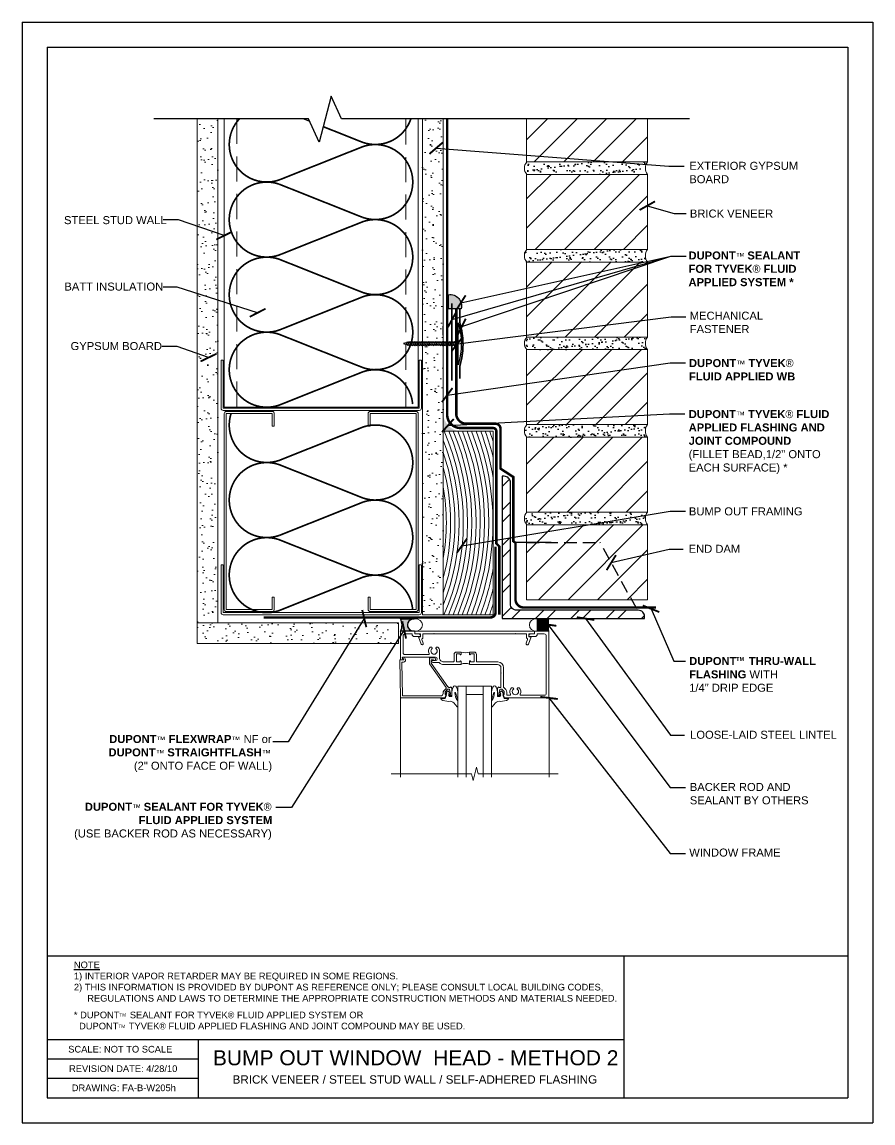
# Model space of a CAD drawing. Extents: x 499.2 to 524.7, y -313 to -280.
import ezdxf

# ---------------------------------------------------------------- set-up
doc = ezdxf.new("R2010")
doc.units = 0
doc.header["$LTSCALE"] = 1.5
doc.header["$MEASUREMENT"] = 0
for name, pattern in [('DASHED', [0.75, 0.5, -0.25]), ('DASHED2', [0.375, 0.25, -0.125]), ('HIDDEN', [0.375, 0.25, -0.125])]:
    doc.linetypes.add(name, pattern=pattern)
doc.layers.get('0').update_dxf_attribs({"color": 8, "linetype": 'CONTINUOUS'})
for name, color, linetype in [('8x11-ttb$0$B', 5, 'CONTINUOUS'), ('CMU', 250, 'CONTINUOUS'), ('DuPont Self-Adhered Flashing', 252, 'CONTINUOUS'), ('DuPont Thru-Wall Flashing', 252, 'CONTINUOUS'), ('INSULATION', 241, 'CONTINUOUS'), ('SEALANT', 250, 'CONTINUOUS'), ('STRUCTURE', 250, 'CONTINUOUS'), ('TEXT', 7, 'CONTINUOUS'), ('Tyvek FA Flashing and Joint Treatment', 150, 'DASHED2'), ('Tyvek FA WB', 10, 'DASHED2')]:
    doc.layers.add(name, color=color, linetype=linetype)
for name, color, linetype, lineweight in [('A-Anno-txt0', 250, 'CONTINUOUS', 18), ('A-Backer Rod', 250, 'CONTINUOUS', 15), ('A-Glazing', 250, 'CONTINUOUS', 15), ('A-Sealant', 250, 'CONTINUOUS', 15), ('A-Window Gasket', 250, 'CONTINUOUS', 13), ('brick', 250, 'CONTINUOUS', 5), ('Gyp Board', 250, 'CONTINUOUS', 20), ('Metal Stud', 250, 'CONTINUOUS', 18), ('Non-Flanged Window', 250, 'CONTINUOUS', 20), ('Wood', 250, 'CONTINUOUS', 20)]:
    doc.layers.add(name, color=color, linetype=linetype, lineweight=lineweight)
doc.layers.add('TYVEK Commercial Wrap D', color=7, linetype='DASHED', true_color=0x00538e)
doc.layers.add('VIEWPORT', color=7, linetype='CONTINUOUS', plot=False)
doc.styles.add('DETAILS', font='sanss___.ttf', dxfattribs={"height": 1})
doc.dimstyles.new('ARCH_1_1-2_IN', dxfattribs={"dimscale": 0, "dimtxt": 0.09375, "dimasz": 0.09375, "dimexe": 0.0625, "dimexo": 0.0625, "dimgap": 0.0625, "dimtad": 1, "dimdec": 4, "dimlfac": 8, "dimzin": 3, "dimdsep": 46, "dimlunit": 4, "dimtxsty": 'Standard', "dimblk1": 'ARCHTICK', "dimblk2": 'ARCHTICK', "dimsah": 1, "dimcen": 0.0625, "dimdle": 0.0625, "dimclrd": 256, "dimclre": 256, "dimclrt": 256, "dimadec": 0, "dimazin": 0, "dimtfac": 1, "dimtdec": 4, "dimtmove": 0, "dimatfit": 3, "dimldrblk": 'ARCHTICK', "dimfxl": 1, "dimfrac": 2, "dimtolj": 1, "dimtzin": 0, "dimlwd": -1, "dimlwe": -1, "dimarcsym": 0})

# ---------------------------------------------------------------- blocks, each defined once
blk = doc.blocks.new('_ArchTick')
at = {"color": 0, "linetype": 'ByBlock', "const_width": 0.15}
blk.add_lwpolyline([(-0.5, -0.5), (0.5, 0.5)], dxfattribs=at)
blk = doc.blocks.new('Revsion Date')
at = {"layer": 'TEXT', "insert": (0, 0.203, 0), "char_height": 0.2, "width": 16.26452, "attachment_point": 1, "style": 'DETAILS'}
blk.add_mtext('\\pi-0.033334,l0.033334,t0.1;REVISION DATE: 4/28/10', dxfattribs=at)

msp = doc.modelspace()

# ---------------------------------------------------------------- hatches: boundary and pattern name
at = {"layer": 'brick'}
h = msp.add_hatch(dxfattribs=at)
h.set_pattern_fill('_USER', color=256, scale=0.625, angle=45, style=0, pattern_type=0)
h.set_pattern_definition([(45, (395.1639, -126.93056), (-0.4419417, 0.4419417), [])])
h.paths.add_polyline_path([(517.931, -286.844), (517.931, -284.594), (514.306, -284.594), (514.306, -286.844)])
h.paths.add_polyline_path([(517.931, -289.469), (517.931, -287.219), (514.306, -287.219), (514.306, -289.469)])
h.paths.add_polyline_path([(514.306, -289.844), (514.306, -292.094), (517.931, -292.094), (517.931, -289.844)])
h.paths.add_polyline_path([(514.306, -292.469), (514.306, -294.719), (517.931, -294.719), (517.931, -292.469)])
h.paths.add_polyline_path([(517.931, -295.094), (514.306, -295.094), (514.306, -295.469), (516.815, -295.469), (517.85, -297.344), (517.931, -297.344)])
h.paths.add_polyline_path([(516.815, -295.469), (514.306, -295.469), (514.306, -297.344), (517.85, -297.344)], flags=16)
h.paths.add_polyline_path([(517.931, -282.933), (514.306, -282.933), (514.306, -284.219), (517.931, -284.219)])
at = {"layer": 'CMU'}
h = msp.add_hatch(dxfattribs=at)
h.set_pattern_fill('AR-SAND', color=256, scale=0.15, style=0)
h.set_pattern_definition([(37.5, (193.77556, -271.53657), (-0.009449, 0.28902357), [0, -0.228, 0, -0.255, 0, -0.24375]), (7.5, (193.77556, -271.53657), (0.2654665, 0.4233219), [0, -0.123, 0, -0.2055, 0, -0.07875]), (327.5, (193.59106, -271.53657), (0.46712128, 0.00084886), [0, -0.075, 0, -0.27, 0, -0.3525]), (317.5, (193.59106, -271.53657), (0.450919, 0.13165133), [0, -0.0375, 0, -0.177, 0, -0.2025])])
h.paths.add_polyline_path([(517.931, -284.222), (514.306, -284.222, 0.36364), (514.306, -284.597), (517.931, -284.597, -0.36364)])
h.paths.add_polyline_path([(517.931, -286.847), (514.306, -286.847, 0.36364), (514.306, -287.222), (517.931, -287.222, -0.36364)])
h.paths.add_polyline_path([(517.931, -289.472), (514.306, -289.472, 0.36364), (514.306, -289.847), (517.931, -289.847, -0.36364)])
h.paths.add_polyline_path([(517.931, -292.097), (514.306, -292.097, 0.36364), (514.306, -292.472), (517.931, -292.472, -0.36364)])
h.paths.add_polyline_path([(517.931, -294.722), (514.306, -294.722, 0.36364), (514.306, -295.097), (517.931, -295.097, -0.36364)])
at = {"layer": 'Gyp Board'}
h = msp.add_hatch(dxfattribs=at)
h.set_pattern_fill('AR-SAND', color=256, scale=0.25, style=0)
h.set_pattern_definition([(37.5, (541.17512, -309.77967), (-0.0157483, 0.481706), [0, -0.38, 0, -0.425, 0, -0.40625]), (7.5, (541.1751, -309.7797), (0.442444, 0.7055365), [0, -0.205, 0, -0.3425, 0, -0.13125]), (327.5, (540.86762, -309.77967), (0.7785355, 0.0014148), [0, -0.125, 0, -0.45, 0, -0.5875]), (317.5, (540.8676, -309.7797), (0.751532, 0.219419), [0, -0.0625, 0, -0.295, 0, -0.3375])])
h.paths.add_polyline_path([(505.056, -282.933), (504.881, -282.933), (504.431, -282.933), (504.431, -298.034), (505.056, -298.034)])
h.paths.add_polyline_path([(511.806, -282.933), (511.181, -282.933), (511.181, -297.794), (511.806, -297.794)])
h = msp.add_hatch(dxfattribs=at)
h.set_pattern_fill('AR-SAND,_O', color=256, scale=0.25, angle=-90)
h.set_pattern_definition([(127.5, (1065.47115, -2080.1839), (-0.48170594, -0.01574834), [0, -0.38, 0, -0.425, 0, -0.40625]), (97.5, (1065.47115, -2080.1839), (-0.70553652, 0.44244418), [0, -0.205, 0, -0.3425, 0, -0.13125]), (57.5, (1065.47115, -2080.4914), (-0.00141476, 0.77853547), [0, -0.125, 0, -0.45, 0, -0.5875]), (47.5, (1065.47115, -2080.4914), (-0.2194189, 0.75153165), [0, -0.0625, 0, -0.295, 0, -0.3375])])
h.paths.add_polyline_path([(504.431, -298.034), (504.431, -298.659), (510.466, -298.659), (510.466, -298.034)])
at = {"layer": 'SEALANT', "linetype": 'Continuous'}
h = msp.add_hatch(color=256, dxfattribs=at)
edge = h.paths.add_edge_path()
edge.add_arc((512.013, -288.541), 0.344, -14.6417, 98.4355, ccw=False)
edge.add_line((512.346, -288.628), (512.235, -288.628))
edge.add_line((512.235, -288.628), (511.963, -288.628))
edge.add_line((511.963, -288.628), (511.963, -288.201))
at = {"layer": 'SEALANT'}
h = msp.add_hatch(color=256, dxfattribs=at)
h.dxf.hatch_style = 1
edge = h.paths.add_edge_path()
edge.add_line((510.942, -298.289), (510.527, -298.289))
edge.add_arc((510.156, -298.101), 0.416, 333.198, 386.9109)
edge.add_line((510.526, -297.913), (510.937, -297.913))
edge.add_arc((510.96, -298.167), 0.255, 95.2307, 135.4164)
edge.add_arc((510.894, -298.101), 0.162, 135.8626, 215.6301)
edge.add_arc((510.952, -298.051), 0.238, 217.2197, 267.6996)
h = msp.add_hatch(color=256, dxfattribs=at)
h.dxf.hatch_style = 1
edge = h.paths.add_edge_path()
edge.add_line((514.977, -297.91), (514.607, -297.91))
edge.add_ellipse((514.607, -298.099), major_axis=(0.219, 0), ratio=0.862659, start_angle=270, end_angle=450, ccw=False)
edge.add_line((514.607, -298.289), (514.975, -298.289))
edge.add_arc((515.459, -298.102), 0.519, 158.3009, 201.0118, ccw=False)
at = {"layer": 'STRUCTURE'}
h = msp.add_hatch(dxfattribs=at)
h.set_pattern_fill('ANSI32', color=256, scale=2, style=0)
h.set_pattern_definition([(45, (0, -315.0263), (-0.5303301, 0.5303301), []), (45, (0.35355, -315.0263), (-0.5303301, 0.5303301), [])])
edge = h.paths.add_edge_path()
edge.add_line((513.571, -294.827), (513.571, -297.91))
edge.add_line((513.571, -297.91), (515.769, -297.91))
edge.add_line((515.769, -297.91), (517.839, -297.91))
edge.add_line((517.839, -297.91), (517.839, -297.848))
edge.add_arc((517.651, -297.848), 0.188, 0, 90)
edge.add_line((517.651, -297.66), (515.769, -297.66))
edge.add_line((515.769, -297.66), (514.008, -297.66))
edge.add_arc((514.008, -297.473), 0.187, 180, 270, ccw=False)
edge.add_line((513.821, -297.473), (513.821, -294.724))
edge.add_line((513.821, -294.724), (513.821, -293.83))
edge.add_arc((513.633, -293.83), 0.188, 0, 90)
edge.add_line((513.633, -293.643), (513.571, -293.643))
edge.add_line((513.571, -293.643), (513.571, -294.827))
at = {"layer": 'Tyvek FA Flashing and Joint Treatment', "ltscale": 0.5}
h = msp.add_hatch(color=256, dxfattribs=at)
h.dxf.hatch_style = 1
edge = h.paths.add_edge_path()
edge.add_line((511.806, -292.293), (511.806, -291.793))
edge.add_arc((512.358, -291.741), 0.555, 185.3879, 264.6121)
edge.add_line((512.306, -292.293), (511.806, -292.293))

# ---------------------------------------------------------------- linework, layer by layer
at = {"layer": '8x11-ttb$0$B', "color": 7}
for p, q in [((499.934, -280.778, 0), (499.934, -312.278, 0)), ((499.934, -280.778, 0), (523.934, -280.778, 0)), ((523.934, -280.778, 0), (523.934, -312.278, 0)), ((499.934, -310.528, 0), (517.222, -310.528, 0)), ((499.934, -312.278, 0), (523.934, -312.278, 0))]:
    msp.add_line(p, q, dxfattribs=at)
at = {"layer": '8x11-ttb$0$B', "color": 7, "elevation": 0}
for points in [[(523.934, -308.033), (499.934, -308.033)], [(517.222, -308.033), (517.222, -312.278)], [(504.46, -310.528), (504.46, -312.278)], [(504.46, -311.111), (499.934, -311.111)], [(504.46, -311.695), (499.934, -311.695)]]:
    msp.add_lwpolyline(points, dxfattribs=at)
at = {"layer": 'A-Anno-txt0', "lineweight": 13}
msp.add_lwpolyline([(510.248, -302.566), (512.648, -302.566), (512.698, -302.766), (512.798, -302.366), (512.848, -302.566), (515.248, -302.566)], dxfattribs=at)
at = {"layer": 'A-Backer Rod'}
for centre, major_axis, ratio in [((510.957, -298.101), (0.226, 0), 0.83193), ((514.607, -298.099), (0.219, 0), 0.862659)]:
    msp.add_ellipse(centre, major_axis=major_axis, ratio=ratio, dxfattribs=at)
at = {"layer": 'A-Glazing'}
for p, q in [((512.248, -299.933), (512.248, -302.66)), ((512.498, -299.933), (512.498, -302.66)), ((512.998, -299.933), (512.998, -302.66)), ((513.248, -299.933), (513.248, -302.66))]:
    msp.add_line(p, q, dxfattribs=at)
at = {"layer": 'A-Sealant'}
for centre, radius, start, end in [((515.459, -298.102), 0.519, 158.3009, 201.0118), ((512.465, -298.585), 0.352, 249.1882, 290.8118), ((512.465, -299.607), 0.352, 69.1882, 110.8118)]:
    msp.add_arc(centre, radius, start, end, dxfattribs=at)
at = {"layer": 'A-Window Gasket'}
for points in [[(511.875, -300.194), (511.901, -300.199), (511.867, -300.306), (511.806, -300.311), (511.731, -300.308), (511.741, -300.339, 0.12571), (511.973, -300.391, -0.226084), (512.126, -300.44), (512.222, -300.551, 0.644976), (512.248, -300.54), (512.246, -300.41, 0.151869), (512.23, -300.366), (512.192, -300.306, -0.029345), (512.174, -300.254), (512.157, -300.132, -0.653812), (512.177, -300.125), (512.221, -300.29, 0.888636), (512.246, -300.288), (512.246, -300.154, 0.064205), (512.204, -299.966, 0.689636), (512.101, -299.966, 0.070356), (512.06, -300.154), (512.06, -300.25), (511.987, -300.25), (511.965, -300.196), (512.004, -300.191), (511.97, -300.155), (512.001, -300.133), (511.94, -300.079), (511.884, -300.145), (511.909, -300.155)], [(513.622, -300.194), (513.595, -300.199), (513.629, -300.306), (513.69, -300.311), (513.765, -300.308), (513.755, -300.339, -0.12571), (513.523, -300.391, 0.226084), (513.37, -300.44), (513.274, -300.551, -0.644976), (513.248, -300.54), (513.25, -300.41, -0.151869), (513.266, -300.366), (513.305, -300.306, 0.029345), (513.322, -300.254), (513.339, -300.132, 0.653812), (513.319, -300.125), (513.275, -300.29, -0.888636), (513.25, -300.288), (513.25, -300.154, -0.064205), (513.292, -299.966, -0.689636), (513.395, -299.966, -0.070356), (513.436, -300.154), (513.436, -300.25), (513.509, -300.25), (513.531, -300.196), (513.492, -300.191), (513.527, -300.155), (513.495, -300.133), (513.556, -300.079), (513.612, -300.145), (513.587, -300.155)]]:
    msp.add_lwpolyline(points, format="xyb", close=True, dxfattribs=at)
at = {"layer": 'brick', "linetype": 'Continuous'}
msp.add_lwpolyline([(514.306, -282.933), (514.306, -284.222), (517.931, -284.222), (517.931, -282.933)], dxfattribs=at)
for points in [[(514.306, -286.847), (517.931, -286.847), (517.931, -284.597), (514.306, -284.597)], [(514.306, -289.472), (517.931, -289.472), (517.931, -287.222), (514.306, -287.222)], [(514.306, -292.097), (517.931, -292.097), (517.931, -289.847), (514.306, -289.847)], [(514.306, -294.722), (517.931, -294.722), (517.931, -292.472), (514.306, -292.472)], [(514.306, -297.347), (517.931, -297.347), (517.931, -295.097), (514.306, -295.097)]]:
    msp.add_lwpolyline(points, close=True, dxfattribs=at)
for centre in [(514.53, -284.409), (518.155, -284.409), (514.53, -287.034), (518.155, -287.034), (514.53, -289.659), (518.155, -289.659), (514.53, -292.284), (518.155, -292.284), (514.53, -294.909), (518.155, -294.909)]:
    msp.add_arc(centre, 0.292, 140.0334, 219.9666, dxfattribs=at)
at = {"layer": 'DuPont Self-Adhered Flashing', "const_width": 0.075}
msp.add_lwpolyline([(506.423, -297.875), (512.829, -297.875), (513.224, -297.875, 0.414214), (513.374, -297.725), (513.374, -295.758)], format="xyb", dxfattribs=at)
at = {"layer": 'DuPont Thru-Wall Flashing'}
msp.add_line((515.039, -295.626), (513.959, -295.626), dxfattribs=at)
at = {"layer": 'DuPont Thru-Wall Flashing', "linetype": 'HIDDEN'}
for p, q in [((514.306, -295.626), (516.506, -295.626)), ((517.604, -297.616, 0), (516.506, -295.626, 0))]:
    msp.add_line(p, q, dxfattribs=at)
at = {"layer": 'DuPont Thru-Wall Flashing', "elevation": 0}
msp.add_lwpolyline([(512.196, -288.628, 0.075, 0.075, 0), (512.196, -291.768, 0.075, 0.075, 0.414214), (512.496, -292.068, 0.075, 0.075, 0), (513.372, -292.068, 0.075, 0.075, -0.414214), (513.522, -292.218, 0.075, 0.075, 0), (513.522, -293.415, 0.075, 0.075, 0), (513.904, -293.664, 0.075, 0.075, 0), (513.904, -295.588, 0.075, 0.075, 0), (513.97, -295.638, 0.075, 0.075, 0), (513.97, -297.328, 0.075, 0.075, 0.414158), (514.22, -297.578, 0.075, 0.075, 0), (516.983, -297.579, 0.075, 0.075, 0), (518.181, -297.579, 0, 0, 0)], format="xyseb", dxfattribs=at)
at = {"layer": 'Gyp Board'}
for points in [[(504.431, -282.933), (504.431, -298.034), (505.056, -298.034), (505.056, -282.933)], [(511.806, -282.933), (511.806, -297.794), (511.181, -297.794), (511.181, -282.933)]]:
    msp.add_lwpolyline(points, dxfattribs=at)
msp.add_lwpolyline([(504.431, -298.034), (504.431, -298.659), (510.466, -298.659), (510.466, -298.034)], close=True, dxfattribs=at)
at = {"layer": 'INSULATION', "color": 253, "const_width": 0.05}
for points in [[(509.768, -288.2, 0.083504), (509.4, -288.262), (506.886, -289.263, -1.40437), (506.886, -287.137), (509.4, -288.138, 1.40437), (509.4, -286.012), (506.886, -287.013, -1.40437), (506.886, -284.887), (509.4, -285.888, 1.40437), (509.4, -283.762), (506.886, -284.763, -0.782085), (505.696, -282.933, -0.782085)], [(508.208, -283.164), (509.4, -283.638, 0.417115), (510.835, -282.933, 0.417115)], [(506.518, -289.325, 0.083504), (506.886, -289.263), (509.4, -288.262, -1.40437), (509.4, -290.388), (506.886, -289.387, 1.40437), (506.886, -291.513), (509.4, -290.512, -0.489426), (510.89, -291.482)], [(505.447, -291.763, 0.618126), (506.886, -293.17), (509.4, -292.169, -1.40437), (509.4, -294.295), (506.886, -293.294, 1.40437), (506.886, -295.42), (509.4, -294.419, -1.40437), (509.4, -296.545), (506.886, -295.544, 1.40437), (506.886, -297.67), (509.4, -296.669, -0.489426), (510.89, -297.638)]]:
    msp.add_lwpolyline(points, format="xyb", dxfattribs=at)
at = {"layer": 'INSULATION'}
msp.add_lwpolyline([(507.629, -282.933), (507.796, -283)], dxfattribs=at)
at = {"layer": 'Metal Stud'}
for p, q in [((505.306, -291.7), (505.306, -291.669)), ((505.306, -291.7), (505.306, -291.669)), ((510.994, -291.7), (510.994, -291.669)), ((505.306, -297.7), (505.306, -297.732)), ((510.994, -297.7), (510.994, -297.732))]:
    msp.add_line(p, q, dxfattribs=at)
at = {"layer": 'Metal Stud', "lineweight": 13}
msp.add_lwpolyline([(505.244, -282.933), (505.244, -291.575), (511.056, -291.575), (511.056, -282.933)], dxfattribs=at)
at = {"layer": 'Metal Stud', "linetype": 'DASHED', "lineweight": 5}
msp.add_lwpolyline([(505.619, -282.933), (505.619, -291.575), (510.681, -291.575), (510.681, -282.933)], dxfattribs=at)
at = {"layer": 'Metal Stud'}
for points in [[(511.088, -290.169), (511.088, -291.607), (505.213, -291.607), (505.213, -290.169), (505.15, -290.169), (505.15, -291.607, 0.414214), (505.213, -291.669), (511.088, -291.669, 0.414214), (511.15, -291.607), (511.15, -290.169)], [(506.681, -292.138), (506.744, -292.138), (506.744, -291.763, 0.414214), (506.681, -291.7), (505.306, -291.7, 0.414214), (505.244, -291.763), (505.244, -297.638, 0.414214), (505.306, -297.7), (506.681, -297.7, 0.414214), (506.744, -297.638), (506.744, -297.263), (506.681, -297.263), (506.681, -297.638), (505.306, -297.638), (505.306, -291.763), (506.681, -291.763)], [(509.619, -292.138), (509.556, -292.138), (509.556, -291.763, -0.414214), (509.619, -291.7), (510.994, -291.7, -0.414214), (511.056, -291.763), (511.056, -297.638, -0.414214), (510.994, -297.7), (509.619, -297.7, -0.414214), (509.556, -297.638), (509.556, -297.263), (509.619, -297.263), (509.619, -297.638), (510.994, -297.638), (510.994, -291.763), (509.619, -291.763)], [(511.088, -296.294), (511.088, -297.732), (505.213, -297.732), (505.213, -296.294), (505.15, -296.294), (505.15, -297.732, 0.414214), (505.213, -297.794), (511.088, -297.794, 0.414214), (511.15, -297.732), (511.15, -296.294)]]:
    msp.add_lwpolyline(points, format="xyb", close=True, dxfattribs=at)
at = {"layer": 'Non-Flanged Window'}
for p, q in [((513.248, -299.933), (512.248, -299.933)), ((512.998, -300.183), (512.498, -300.183))]:
    msp.add_line(p, q, dxfattribs=at)
at = {"layer": 'Non-Flanged Window', "lineweight": 9}
for p, q in [((510.524, -302.66), (510.524, -300.289)), ((514.976, -302.66), (514.976, -300.289))]:
    msp.add_line(p, q, dxfattribs=at)
at = {"layer": 'Non-Flanged Window'}
for points in [[(512.34, -299.279), (512.34, -299.193, 1), (512.309, -299.193), (512.309, -299.194, -0.414214), (512.294, -299.209), (512.214, -299.209, -0.414214), (512.199, -299.194), (512.199, -298.979, -0.414214), (512.214, -298.964), (512.294, -298.964, -0.419023), (512.309, -298.979, 1.008231), (512.34, -298.979), (512.34, -298.914), (512.199, -298.914, 0.414214), (512.129, -298.984), (512.129, -299.189, -0.414214), (512.109, -299.209), (511.82, -299.209, -0.414214), (511.695, -299.084), (511.695, -298.883, 0.206445), (511.644, -298.763), (511.6, -298.763), (511.583, -298.792, 0.386545), (511.585, -298.805, -3.127286), (511.475, -298.805, 0.386545), (511.478, -298.792), (511.461, -298.763), (511.417, -298.763, 0.339754), (511.385, -298.961, -0.568098), (511.368, -298.991), (510.663, -298.991, -0.414214), (510.603, -298.931), (510.603, -298.429, -0.414214), (510.663, -298.369), (510.873, -298.369), (510.873, -298.387, 0.414214), (510.935, -298.449), (511.123, -298.449), (511.123, -298.431, 0.414214), (511.061, -298.369), (510.953, -298.369), (510.953, -298.289), (510.523, -298.289), (510.523, -299.151), (510.614, -299.151, 0.57735), (510.623, -299.136), (510.586, -299.071), (511.576, -299.071, -1), (511.576, -299.165), (511.498, -299.165, 1), (511.498, -299.227), (511.685, -299.227, 0.207981), (511.827, -299.289), (512.33, -299.289), (512.34, -299.279)], [(512.59, -299.279), (512.6, -299.289), (513.436, -299.289, -0.414214), (513.536, -299.389), (513.536, -299.529), (513.546, -299.539), (513.536, -299.549), (513.536, -299.955), (513.536, -299.955, -0.414214), (513.511, -299.98), (513.474, -299.98), (513.474, -299.958, 0.414214), (513.436, -299.996), (513.436, -300.198, 0.414214), (513.456, -300.218), (513.485, -300.218, 0.414214), (513.505, -300.198), (513.505, -300.186), (513.476, -300.186), (513.476, -300.148), (513.499, -300.046, -0.354119), (513.518, -300.03), (513.56, -300.03), (513.627, -300.097, -0.198912), (513.634, -300.114), (513.634, -300.186), (513.605, -300.186), (513.641, -300.289), (514.975, -300.289), (514.975, -298.289), (514.543, -298.289), (514.543, -298.369), (514.435, -298.369, 0.414214), (514.373, -298.431), (514.373, -298.449), (514.561, -298.449, 0.414214), (514.623, -298.387), (514.623, -298.369), (514.835, -298.369, -0.414214), (514.895, -298.429), (514.895, -300.149, -0.414214), (514.835, -300.209), (514.131, -300.209, -0.537839), (514.114, -300.178, 0.338036), (514.081, -299.981), (514.037, -299.981), (514.02, -300.01, 0.386545), (514.023, -300.023, -3.127286), (513.913, -300.023, 0.386545), (513.916, -300.01), (513.899, -299.981), (513.855, -299.981, 0.338036), (513.822, -300.178, -0.537839), (513.805, -300.209), (513.734, -300.209, -0.414214), (513.714, -300.189), (513.714, -300.114, 0.19902), (513.683, -300.04), (513.623, -299.98, -0.199018), (513.616, -299.963), (513.616, -299.379, 0.414211), (513.446, -299.209), (512.821, -299.209, -0.414214), (512.801, -299.189), (512.801, -298.984, 0.414214), (512.731, -298.914), (512.59, -298.914), (512.59, -298.979, 1), (512.621, -298.979), (512.621, -298.979, -0.414214), (512.636, -298.964), (512.716, -298.964, -0.414214), (512.731, -298.979), (512.731, -299.194, -0.414214), (512.716, -299.209), (512.636, -299.209, -0.419023), (512.621, -299.193, 1.008231), (512.59, -299.193), (512.59, -299.279)]]:
    msp.add_lwpolyline(points, format="xyb", dxfattribs=at)
for points in [[(514.374, -298.455), (514.436, -298.455), (514.357, -298.672, -1), (514.291, -298.648), (514.332, -298.536, 0.414214), (514.32, -298.51), (514.317, -298.508, -0.315299), (514.304, -298.49), (514.304, -298.369), (513.977, -298.369), (513.967, -298.359), (513.957, -298.369), (511.54, -298.369), (511.53, -298.359), (511.52, -298.369), (511.194, -298.369), (511.194, -298.49, -0.315299), (511.18, -298.508), (511.178, -298.51, 0.414214), (511.166, -298.536), (511.206, -298.648, -1), (511.141, -298.672), (511.062, -298.455), (511.124, -298.455), (511.124, -298.369), (510.954, -298.369), (510.954, -298.289), (514.544, -298.289), (514.544, -298.369), (514.374, -298.369), (514.374, -298.455)], [(512.021, -300.148), (512.021, -300.186), (511.992, -300.186), (511.992, -300.198, 0.414214), (512.012, -300.218), (512.041, -300.218, 0.414214), (512.061, -300.198), (512.061, -299.996, 0.414214), (512.023, -299.958), (512.023, -299.98), (511.981, -299.98, -0.414214), (511.961, -299.96), (511.961, -299.958), (511.946, -299.958), (511.447, -299.245), (511.447, -299.147), (511.505, -299.147, 1.660521), (511.538, -299.085), (511.392, -299.085), (511.392, -299.262), (511.893, -299.977, -0.36397), (511.89, -300.009), (511.826, -300.073, 0.198912), (511.801, -300.134), (511.801, -300.156, -0.414214), (511.731, -300.226), (510.583, -300.226), (510.57, -299.212), (510.617, -299.212, 0.577398), (510.67, -299.119), (510.643, -299.073), (510.588, -299.071, 0.589976), (510.579, -299.086), (510.616, -299.15), (510.507, -299.15), (510.522, -300.289), (511.856, -300.289), (511.892, -300.186), (511.863, -300.186), (511.863, -300.114, -0.198912), (511.87, -300.097), (511.937, -300.03), (511.979, -300.03, -0.354119), (511.998, -300.046)]]:
    msp.add_lwpolyline(points, format="xyb", close=True, dxfattribs=at)
at = {"layer": 'SEALANT', "linetype": 'Continuous'}
msp.add_line((511.806, -289.416, 0), (511.806, -289.141, 0), dxfattribs=at)
at = {"layer": 'SEALANT', "linetype": 'Continuous', "elevation": 0}
msp.add_lwpolyline([(511.963, -288.201, -0.537754), (512.346, -288.628), (512.235, -288.628), (511.963, -288.628)], format="xyb", close=True, dxfattribs=at)
at = {"layer": 'SEALANT', "linetype": 'Continuous', "const_width": 0.05, "elevation": 0, "flags": 128}
msp.add_lwpolyline([(512.062, -290.779), (512.062, -288.465)], dxfattribs=at)
at = {"layer": 'SEALANT', "linetype": 'Continuous', "const_width": 0.05, "flags": 128}
msp.add_lwpolyline([(512.308, -288.628), (512.308, -289.062, -0.145991), (512.308, -290.323), (512.308, -290.717)], format="xyb", dxfattribs=at)
at = {"layer": 'SEALANT'}
msp.add_lwpolyline([(510.942, -298.289), (510.527, -298.289, 0.238754), (510.526, -297.913), (510.937, -297.913, 0.177162), (510.778, -297.988, 0.362821), (510.763, -298.195, 0.223893), (510.942, -298.289, 1.244627)], format="xyb", dxfattribs=at)
at = {"layer": 'STRUCTURE'}
for p, q in [((510.785, -289.621), (510.611, -289.666)), ((510.611, -289.666), (510.785, -289.711)), ((510.675, -289.682), (510.691, -289.707)), ((510.729, -289.615), (510.691, -289.707)), ((510.722, -289.695), (510.738, -289.72)), ((510.729, -289.615), (510.741, -289.633)), ((510.787, -289.603), (510.738, -289.72)), ((510.772, -289.708), (510.787, -289.73)), ((510.785, -289.621), (512.252, -289.621)), ((512.252, -289.711), (510.785, -289.711)), ((510.839, -289.603), (510.787, -289.73)), ((510.787, -289.603), (510.799, -289.621)), ((510.827, -289.711), (510.839, -289.73)), ((510.839, -289.603), (510.851, -289.621)), ((510.891, -289.603), (510.839, -289.73)), ((510.879, -289.711), (510.891, -289.73)), ((510.891, -289.603), (510.904, -289.621)), ((510.944, -289.603), (510.891, -289.73)), ((510.932, -289.711), (510.944, -289.73)), ((510.996, -289.603), (510.944, -289.73)), ((510.944, -289.603), (510.956, -289.621)), ((510.984, -289.711), (510.996, -289.73)), ((510.996, -289.603), (511.008, -289.621)), ((511.049, -289.603), (510.996, -289.73)), ((511.036, -289.711), (511.049, -289.73)), ((511.049, -289.603), (511.061, -289.621)), ((511.101, -289.603), (511.049, -289.73)), ((511.089, -289.711), (511.101, -289.73)), ((511.153, -289.603), (511.101, -289.73)), ((511.101, -289.603), (511.113, -289.621)), ((511.141, -289.711), (511.153, -289.73)), ((511.206, -289.603), (511.153, -289.73)), ((511.153, -289.603), (511.166, -289.621)), ((511.193, -289.711), (511.206, -289.73)), ((511.258, -289.603), (511.206, -289.73)), ((511.206, -289.603), (511.218, -289.621)), ((511.246, -289.711), (511.258, -289.73)), ((511.258, -289.603), (511.27, -289.621)), ((511.31, -289.603), (511.258, -289.73)), ((511.298, -289.711), (511.31, -289.73)), ((511.31, -289.603), (511.323, -289.621)), ((511.363, -289.603), (511.31, -289.73)), ((511.35, -289.711), (511.363, -289.73)), ((511.363, -289.602), (511.375, -289.621)), ((511.415, -289.602), (511.363, -289.729)), ((511.377, -289.694), (511.363, -289.729)), ((511.403, -289.711), (511.415, -289.729)), ((511.415, -289.602), (511.427, -289.621)), ((511.467, -289.602), (511.415, -289.729)), ((511.455, -289.711), (511.467, -289.729)), ((511.52, -289.602), (511.467, -289.729)), ((511.467, -289.602), (511.48, -289.621)), ((511.508, -289.711), (511.52, -289.729)), ((511.572, -289.602), (511.52, -289.729)), ((511.52, -289.602), (511.532, -289.621)), ((511.56, -289.711), (511.572, -289.729)), ((511.625, -289.602), (511.572, -289.729)), ((511.572, -289.602), (511.584, -289.621)), ((511.612, -289.711), (511.625, -289.729)), ((511.625, -289.602), (511.637, -289.621)), ((511.677, -289.602), (511.625, -289.729)), ((511.665, -289.711), (511.677, -289.729)), ((511.677, -289.602), (511.689, -289.621)), ((511.729, -289.602), (511.677, -289.729)), ((511.717, -289.711), (511.729, -289.729)), ((511.729, -289.602), (511.742, -289.62)), ((511.782, -289.603), (511.729, -289.73)), ((511.744, -289.694), (511.729, -289.729)), ((511.77, -289.711), (511.782, -289.73)), ((511.782, -289.603), (511.794, -289.621)), ((511.834, -289.603), (511.782, -289.73)), ((511.822, -289.711), (511.834, -289.73)), ((511.887, -289.603), (511.834, -289.73)), ((511.834, -289.603), (511.846, -289.621)), ((511.874, -289.711), (511.887, -289.73)), ((511.939, -289.603), (511.887, -289.73)), ((511.887, -289.603), (511.899, -289.621)), ((511.927, -289.711), (511.939, -289.73)), ((511.991, -289.603), (511.939, -289.73)), ((511.939, -289.603), (511.951, -289.621)), ((511.979, -289.711), (511.991, -289.73)), ((511.991, -289.603), (512.004, -289.621)), ((512.044, -289.603), (511.991, -289.73)), ((512.031, -289.711), (512.044, -289.73)), ((512.044, -289.603), (512.056, -289.621)), ((512.096, -289.603), (512.044, -289.73)), ((512.084, -289.711), (512.096, -289.73)), ((512.096, -289.602), (512.108, -289.621)), ((512.148, -289.603), (512.096, -289.73)), ((512.111, -289.694), (512.096, -289.729)), ((512.136, -289.711), (512.148, -289.73)), ((512.148, -289.603), (512.161, -289.621)), ((512.201, -289.603), (512.148, -289.73)), ((512.189, -289.711), (512.201, -289.73)), ((512.201, -289.603), (512.213, -289.621)), ((512.252, -289.605), (512.201, -289.73)), ((512.241, -289.711), (512.252, -289.728))]:
    msp.add_line(p, q, dxfattribs=at)
msp.add_lwpolyline([(519.188, -282.933), (508.759, -282.933), (508.443, -282.248), (508.088, -283.632), (507.765, -282.933), (503.13, -282.933)], dxfattribs=at)
for points in [[(512.252, -289.049, -0.147361), (512.252, -290.299)], [(513.571, -294.827), (513.571, -297.91), (515.769, -297.91), (517.839, -297.91), (517.839, -297.848, 0.414214), (517.651, -297.66), (515.769, -297.66), (514.008, -297.66, -0.414214), (513.821, -297.473), (513.821, -294.724), (513.821, -293.83, 0.414214), (513.633, -293.643), (513.571, -293.643)]]:
    msp.add_lwpolyline(points, format="xyb", close=True, dxfattribs=at)
at = {"layer": 'TYVEK Commercial Wrap D', "const_width": 0.04}
msp.add_lwpolyline([(511.17, -297.825), (511.17, -297.825)], dxfattribs=at)
at = {"layer": 'Tyvek FA WB', "flags": 128}
msp.add_lwpolyline([(513.398, -292.713, 0.075, 0.075, 0), (513.398, -292.298, 0.075, 0.075, 0.414214), (513.298, -292.198, 0.075, 0.075, 0), (512.324, -292.198, 0.075, 0.075, -0.414214), (511.924, -291.798, 0.075, 0.075, 0), (511.924, -289.057, 0.075, 0.075, 0), (511.924, -282.933, 0, 0, 0)], format="xyseb", dxfattribs=at)
at = {"layer": 'Tyvek FA WB', "const_width": 0.075, "flags": 128}
msp.add_lwpolyline([(513.485, -297.794), (513.485, -295.748), (513.398, -295.659), (513.398, -292.713)], dxfattribs=at)
at = {"layer": 'VIEWPORT', "color": 1}
for p, q in [((499.184, -280.028, 0), (499.184, -313.028, 0)), ((499.184, -280.028, 0), (524.684, -280.028, 0)), ((524.684, -280.028, 0), (524.684, -313.028, 0)), ((499.184, -313.028, 0), (524.684, -313.028, 0))]:
    msp.add_line(p, q, dxfattribs=at)
at = {"layer": 'Wood'}
msp.add_lwpolyline([(511.806, -292.294), (513.306, -292.294), (513.306, -297.794), (511.806, -297.794)], close=True, dxfattribs=at)
for radius, start, end in [(6.805, 336.0914, 23.7636), (6.932, 336.5565, 23.3016), (7.059, 337.0034, 22.8577), (7.186, 337.4325, 22.4315), (7.313, 337.8454, 22.0214), (7.44, 338.243, 21.6264), (7.567, 338.6263, 21.2457), (7.694, 338.9959, 20.8784), (7.821, 9.9543, 20.524), (7.948, 14.2553, 20.1816), (8.075, 17.4526, 19.8508), (6.678, 338.2775, 21.7225), (6.551, 341.2668, 18.7332), (6.423, 344.9666, 15.0334), (6.296, 350.1582, 9.8418), (7.821, 339.3527, 350.0457), (7.948, 339.6973, 345.7447), (8.075, 340.0303, 342.5474)]:
    msp.add_arc((505.603, -295.036, 0), radius, start, end, dxfattribs=at)

# ---------------------------------------------------------------- block references
at = {"layer": 'TEXT'}
msp.add_blockref('Revsion Date', (500.593, -311.503), dxfattribs=at)

# ---------------------------------------------------------------- texts
at = {"layer": 'TEXT', "style": 'DETAILS'}
for s, insert, char_height, width, attachment_point in [('EXTERIOR GYPSUM \\PBOARD', (519.18, -284.219, 0), 0.24, 6.52135, 1), ('BRICK VENEER', (519.197, -285.65, 0), 0.24, 6.52135, 1), ('STEEL STUD WALL', (500.442, -285.847, 0), 0.24, 6.52135, 1), ('{\\fSansSerif|b1|i0|c2|p2;DUPONT\\fArial|b0|i0|c0|p32;\\H0.8125x;™\\fArial|b1|i0|c0|p32; \\H1.2308x;SEALANT \\PFOR TYVEK\\fSymbol|b0|i0|c2|p18;â\\fArial|b0|i0|c0|p32; \\fArial|b1|i0|c0|p32;FLUID \\PAPPLIED SYSTEM *}', (519.156, -286.906, 0), 0.24, 6.52135, 1), ('BATT INSULATION', (500.453, -287.838, 0), 0.24, 6.52135, 1), ('MECHANICAL \\PFASTENER ', (519.193, -288.711, 0), 0.24, 6.52135, 1), ('GYPSUM BOARD', (500.639, -289.621, 0), 0.24, 6.52135, 1), ('{\\fSansSerif|b1|i0|c2|p2;DUPONT\\fArial|b0|i0|c0|p32;\\H0.8125x;™\\fSansSerif|b1|i0|c2|p2;\\H1.2308x; TYVEK\\fSymbol|b0|i0|c2|p18;â\\fSansSerif|b1|i0|c2|p2; \\PFLUID APPLIED WB}', (519.169, -290.132, 0), 0.24, 6.52135, 1), ('{\\fSansSerif|b1|i0|c2|p2;DUPONT\\fArial|b0|i0|c0|p32;\\H0.8125x;™\\fSansSerif|b1|i0|c2|p2;\\H1.2308x; TYVEK\\fSymbol|b0|i0|c2|p18;â\\fSansSerif|b1|i0|c2|p2; FLUID \\PAPPLIED FLASHING AND \\PJOINT COMPOUND\\fSansSerif|b0|i0|c2|p2; \\P(FILLET BEAD,1/2" ONTO \\PEACH SURFACE) *}', (519.161, -291.661, 0), 0.24, 6.52135, 1), ('BUMP OUT FRAMING', (519.167, -294.576, 0), 0.24, 6.52135, 1), ('END DAM', (519.16, -295.698), 0.24, 6.52135, 1), ('\\A1;{\\fSansSerif|b1|i0|c2|p2;DUPONT    THRU-WALL\\PFLASHING} WITH \\P1/4" DRIP EDGE', (519.176, -299.584, 0), 0.24, 5.83899, 4), ('LOOSE-LAID STEEL LINTEL', (519.204, -301.272, 0), 0.24, 6.52135, 1), ('\\pi1.7625;{\\fSansSerif|b1|i0|c2|p2;DUPONT\\fArial|b0|i0|c0|p32;\\H0.8125x;™\\fSansSerif|b1|i0|c2|p2;\\H1.2308x; FLEXWRAP\\fArial|b0|i0|c0|p32;\\H0.81248x;™\\fSansSerif|b1|i0|c2|p2;\\H1.2308x; \\fSansSerif|b0|i0|c2|p2;NF }or \\P\\pi1.7405;{\\fSansSerif|b1|i0|c2|p2;\\H0.99997x;DUPONT\\fArial|b0|i0|c0|p32;\\H0.8125x;™\\fArial|b1|i0|c0|p32; \\H1.2308x;STRAIGHTFLASH\\fArial|b0|i0|c0|p32;\\H0.81248x;™\\fSansSerif|b0|i0|c2|p2;\\H1.2308x;\\P\\pi2.5023;(2" ONTO FACE OF WALL)}', (500.034, -301.4, 0), 0.24, 6.52135, 1), ('BACKER ROD AND \\PSEALANT BY OTHERS', (519.195, -302.837, 0), 0.24, 6.52135, 1), ('\\pi1.5423;{\\fSansSerif|b1|i0|c2|p2;DUPONT\\fArial|b0|i0|c0|p32;\\H0.8125x;™\\fArial|b1|i0|c0|p32; \\H1.2308x;SEALANT FOR TYVEK\\fSymbol|b0|i0|c2|p18;â\\fArial|b0|i0|c0|p32; \\P\\pi3.1562;\\fArial|b1|i0|c0|p32;FLUID APPLIED SYSTEM\\P\\pi1.2207;\\fArial|b0|i0|c0|p32;\\H0.99998x;(USE BACKER ROD AS NECESSARY)}', (499.524, -303.431, 0), 0.24, 7.11285, 1), ('WINDOW FRAME', (519.178, -304.803, 0), 0.24, 6.52135, 1), ('{\\LNOTE\\P}1) INTERIOR VAPOR RETARDER MAY BE REQUIRED IN SOME REGIONS.\\P\\pi-0.4,l0.4;2) THIS INFORMATION IS PROVIDED BY DUPONT AS REFERENCE ONLY; PLEASE CONSULT LOCAL BUILDING CODES, REGULATIONS AND LAWS TO DETERMINE THE APPROPRIATE CONSTRUCTION METHODS AND MATERIALS NEEDED.\\P{\\H0.5x;\\P\\pi0,l0;}* DUPONT    SEALANT FOR TYVEK{\\fSymbol|b0|i0|c2|p18;â} FLUID APPLIED SYSTEM OR \\P\\pi-0.2,l0.2;  DUPONT    TYVEK{\\fSymbol|b0|i0|c2|p18;â} FLUID APPLIED FLASHING AND JOINT COMPOUND MAY BE USED.', (500.738, -308.19, 0), 0.2, 16.47485, 1), ('TM', (502.099, -309.742, 0), 0.1, 8.31, 1), ('TM', (502.074, -310.081, 0), 0.1, 8.31, 1), ('\\pi-0.033334,l0.033334,t0.1;SCALE: NOT TO SCALE', (500.568, -310.717, 0), 0.2, 16.26452, 1), ('\\pi0.76781;{\\H0.9x;BUMP OUT WINDOW  HEAD - METHOD 2} \\P\\pi1.3577;{\\H0.5x;BRICK VENEER / STEEL STUD WALL / SELF-ADHERED FLASHING}', (504.136, -310.849, 0), 0.5, 13.39365, 1), ('\\pi-0.033334,l0.033334,t0.1;DRAWING: FA-B-W205h', (500.674, -311.875, 0), 0.2, 16.26452, 1)]:
    msp.add_mtext(s, dxfattribs=dict(at, insert=insert, char_height=char_height, width=width, attachment_point=attachment_point))
at = {"layer": 'TEXT', "insert": (520.582, -299.119, 0), "char_height": 0.12, "attachment_point": 4, "style": 'DETAILS'}
msp.add_mtext('{\\fSansSerif|b1|i0|c2|p2;TM}', dxfattribs=at)

# ---------------------------------------------------------------- leaders
at = {"layer": 'TEXT'}
for points, override in [([(511.595, -283.808, 0), (518.566, -284.352, 0), (519.026, -284.352, 0)], {"dimscale": 4, "dimgap": 0.0625, "dimtad": 0}), ([(517.921, -285.534, 0), (518.729, -285.763, 0), (519.09, -285.763, 0)], {"dimscale": 4, "dimgap": 0.0625, "dimtad": 0}), ([(505.244, -286.43, 0), (503.872, -285.96, 0), (503.413, -285.96, 0)], {"dimscale": 4, "dimgap": 0.0625, "dimtad": 0}), ([(512.073, -288.943, 0), (518.622, -287.051, 0), (519.082, -287.051, 0)], {"dimscale": 4, "dimgap": 0.0625, "dimtad": 0}), ([(512.334, -288.445, 0), (518.622, -287.051, 0), (519.082, -287.051, 0)], {"dimscale": 4, "dimgap": 0.0625, "dimtad": 0}), ([(512.362, -289.159, 0), (518.622, -287.051, 0), (519.082, -287.051, 0)], {"dimscale": 4, "dimgap": 0.0625, "dimtad": 0}), ([(506.244, -288.743, 0), (503.835, -287.971, 0), (503.411, -287.971, 0)], {"dimscale": 4, "dimgap": 0.0625, "dimtad": 0}), ([(512.234, -289.67, 0), (518.633, -288.864, 0), (519.073, -288.864, 0)], {"dimscale": 4, "dimtad": 0}), ([(504.774, -290.086, 0), (503.835, -289.754, 0), (503.375, -289.754, 0)], {"dimscale": 4, "dimgap": 0.0625, "dimtad": 0}), ([(511.924, -291.211, 0), (518.604, -290.243, 0), (519.064, -290.243, 0)], {"dimscale": 4, "dimgap": 0.0625, "dimtad": 0}), ([(511.943, -292.125, 0), (518.591, -291.77, 0), (519.05, -291.77, 0)], {"dimscale": 4, "dimgap": 0.0625, "dimtad": 0}), ([(512.366, -295.725, 0), (518.602, -294.687, 0), (519.061, -294.687, 0)], {"dimscale": 4, "dimgap": 0.0625, "dimtad": 0}), ([(516.841, -296.233), (518.573, -295.831), (518.993, -295.831)], {"dimscale": 4, "dimgap": 0.0625, "dimtad": 0}), ([(518.033, -297.616, 0), (518.716, -299.185, 0), (519.065, -299.185, 0)], {"dimscale": 4, "dimtad": 0}), ([(509.44, -297.91, 0), (507.156, -301.604, 0), (506.697, -301.604, 0)], {"dimscale": 4, "dimgap": 0.0625, "dimtad": 0}), ([(516.07, -297.91, 0), (518.617, -301.405, 0), (519.038, -301.405, 0)], {"dimscale": 4, "dimgap": 0.0625, "dimtad": 0}), ([(510.635, -298.249, 0), (507.254, -303.569, 0), (506.794, -303.569, 0)], {"dimscale": 4, "dimgap": 0.0625, "dimtad": 0}), ([(514.936, -298.09, 0), (518.605, -302.972, 0), (519.065, -302.972, 0)], {"dimscale": 4, "dimgap": 0.0625, "dimtad": 0}), ([(514.975, -300.288, 0), (518.61, -304.952, 0), (519.07, -304.952, 0)], {"dimscale": 4, "dimgap": 0.0625, "dimtad": 0})]:
    msp.add_leader(points, dimstyle='ARCH_1_1-2_IN', override=override, dxfattribs=at)

doc.saveas('drawing.dxf')
